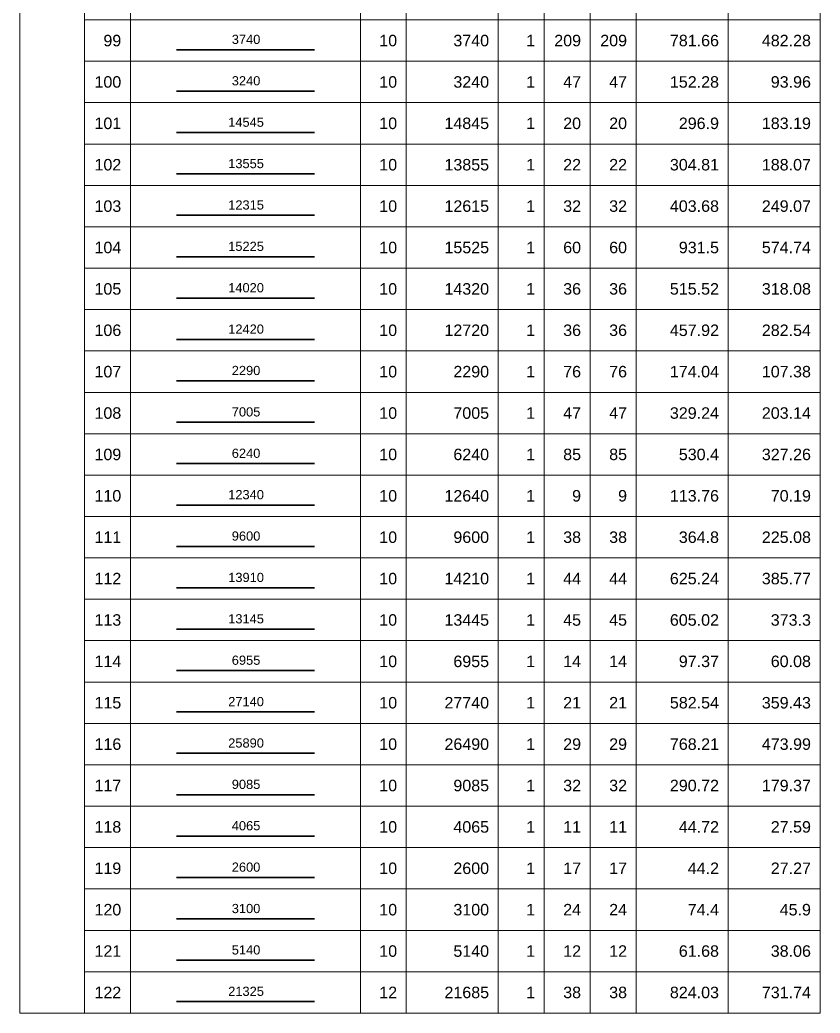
# Model space of a CAD drawing. Header units: millimetres. Extents: x -24156 to 1128921, y -12387 to 212709.
# Drawn here: x 1059553 to 1090187, y -9164 to 28852 of the extents above; entities that cross this region are included whole.
import ezdxf
from ezdxf.enums import TextEntityAlignment as Align

# ---------------------------------------------------------------- set-up
doc = ezdxf.new("R2010")
doc.units = ezdxf.units.MM
doc.header["$MEASUREMENT"] = 0
for name, color, linetype, lineweight in [('kata_net khung', 3, 'Continuous', 20), ('kata_text', 7, 'Continuous', 30), ('kata_thep chu', 1, 'Continuous', 35), ('NDC_FRAME', 7, 'Continuous', 20)]:
    doc.layers.add(name, color=color, linetype=linetype, lineweight=lineweight)
doc.styles.add('kata_text', font='arial.ttf', dxfattribs={"width": 0.8})

# ---------------------------------------------------------------- blocks, each defined once
blk = doc.blocks.new('dang01')
at = {"layer": 'kata_net khung'}
for p, q in [((0, 0), (0, -900)), ((1405, 0), (1405, -900)), ((2405, 0), (2405, -900)), ((7405, 0), (7405, -900)), ((8405, 0), (8405, -900)), ((10405, 0), (10405, -900)), ((11405, 0), (11405, -900)), ((12405, 0), (12405, -900)), ((13405, 0), (13405, -900)), ((15405, 0), (15405, -900)), ((17405, 0), (17405, -900)), ((1405, -900), (17405, -900))]:
    blk.add_line(p, q, dxfattribs=at)
at = {"layer": 'kata_thep chu'}
blk.add_line((3405, -650), (6405, -650), dxfattribs=at)
at = {"layer": 'kata_text', "style": 'kata_text'}
for p in [(2205, -450), (8205, -450), (10205, -450), (11205, -450), (12205, -450), (13205, -450), (15205, -450), (17205, -450)]:
    blk.add_attdef('D03', text='', height=250, dxfattribs=at).set_placement(p, align=Align.MIDDLE_RIGHT)
blk.add_attdef('00000000', text='', height=200, dxfattribs=at).set_placement((4920, -425), align=Align.MIDDLE_CENTER)

msp = doc.modelspace()

# ---------------------------------------------------------------- linework, layer by layer
at = {"layer": 'NDC_FRAME', "ltscale": 200}
msp.add_line((1059553.3, -9164.2), (1062026.6, -9164.2), dxfattribs=at)

# ---------------------------------------------------------------- block references
ref = msp.add_blockref('dang01', (1059553.3, 30435.8), dxfattribs=dict(at, xscale=1.759999999999996, yscale=1.759999999999996, zscale=1.759999999999996))
ref.add_attrib('D03', '98', dxfattribs={"layer": 'kata_text', "height": 440, "style": 'kata_text'}).set_placement((1063434.6, 29643.8), align=Align.MIDDLE_RIGHT)
ref.add_attrib('00000000', '13840', dxfattribs={"layer": 'kata_text', "height": 352, "style": 'kata_text'}).set_placement((1068211.8, 29688.2), align=Align.MIDDLE_CENTER)
ref.add_attrib('D03', '10', dxfattribs={"layer": 'kata_text', "height": 440, "style": 'kata_text'}).set_placement((1073994.6, 29643.8), align=Align.MIDDLE_RIGHT)
ref.add_attrib('D03', '14140', dxfattribs={"layer": 'kata_text', "height": 440, "style": 'kata_text'}).set_placement((1077514.6, 29643.8), align=Align.MIDDLE_RIGHT)
ref.add_attrib('D03', '1', dxfattribs={"layer": 'kata_text', "height": 440, "style": 'kata_text'}).set_placement((1079274.6, 29643.8), align=Align.MIDDLE_RIGHT)
ref.add_attrib('D03', '43', dxfattribs={"layer": 'kata_text', "height": 440, "style": 'kata_text'}).set_placement((1081034.6, 29643.8), align=Align.MIDDLE_RIGHT)
ref.add_attrib('D03', '43', dxfattribs={"layer": 'kata_text', "height": 440, "style": 'kata_text'}).set_placement((1082794.6, 29644.4), align=Align.MIDDLE_RIGHT)
ref.add_attrib('D03', '608.02', dxfattribs={"layer": 'kata_text', "height": 440, "style": 'kata_text'}).set_placement((1086314.6, 29643.8), align=Align.MIDDLE_RIGHT)
ref.add_attrib('D03', '375.15', dxfattribs={"layer": 'kata_text', "height": 440, "style": 'kata_text'}).set_placement((1089834.6, 29643.8), align=Align.MIDDLE_RIGHT)
ref = msp.add_blockref('dang01', (1059553.3, 28851.8), dxfattribs=dict(at, xscale=1.759999999999996, yscale=1.759999999999996, zscale=1.759999999999996))
ref.add_attrib('D03', '99', dxfattribs={"layer": 'kata_text', "height": 440, "style": 'kata_text'}).set_placement((1063434.6, 28059.8), align=Align.MIDDLE_RIGHT)
ref.add_attrib('00000000', '3740', dxfattribs={"layer": 'kata_text', "height": 352, "style": 'kata_text'}).set_placement((1068211.8, 28104.2), align=Align.MIDDLE_CENTER)
ref.add_attrib('D03', '10', dxfattribs={"layer": 'kata_text', "height": 440, "style": 'kata_text'}).set_placement((1073994.6, 28059.8), align=Align.MIDDLE_RIGHT)
ref.add_attrib('D03', '3740', dxfattribs={"layer": 'kata_text', "height": 440, "style": 'kata_text'}).set_placement((1077514.6, 28059.8), align=Align.MIDDLE_RIGHT)
ref.add_attrib('D03', '1', dxfattribs={"layer": 'kata_text', "height": 440, "style": 'kata_text'}).set_placement((1079274.6, 28059.8), align=Align.MIDDLE_RIGHT)
ref.add_attrib('D03', '209', dxfattribs={"layer": 'kata_text', "height": 440, "style": 'kata_text'}).set_placement((1081034.6, 28059.8), align=Align.MIDDLE_RIGHT)
ref.add_attrib('D03', '209', dxfattribs={"layer": 'kata_text', "height": 440, "style": 'kata_text'}).set_placement((1082794.6, 28060.4), align=Align.MIDDLE_RIGHT)
ref.add_attrib('D03', '781.66', dxfattribs={"layer": 'kata_text', "height": 440, "style": 'kata_text'}).set_placement((1086314.6, 28059.8), align=Align.MIDDLE_RIGHT)
ref.add_attrib('D03', '482.28', dxfattribs={"layer": 'kata_text', "height": 440, "style": 'kata_text'}).set_placement((1089834.6, 28059.8), align=Align.MIDDLE_RIGHT)
ref = msp.add_blockref('dang01', (1059553.3, 27267.8), dxfattribs=dict(at, xscale=1.759999999999996, yscale=1.759999999999996, zscale=1.759999999999996))
ref.add_attrib('D03', '100', dxfattribs={"layer": 'kata_text', "height": 440, "style": 'kata_text'}).set_placement((1063434.6, 26475.8), align=Align.MIDDLE_RIGHT)
ref.add_attrib('00000000', '3240', dxfattribs={"layer": 'kata_text', "height": 352, "style": 'kata_text'}).set_placement((1068211.8, 26520.2), align=Align.MIDDLE_CENTER)
ref.add_attrib('D03', '10', dxfattribs={"layer": 'kata_text', "height": 440, "style": 'kata_text'}).set_placement((1073994.6, 26475.8), align=Align.MIDDLE_RIGHT)
ref.add_attrib('D03', '3240', dxfattribs={"layer": 'kata_text', "height": 440, "style": 'kata_text'}).set_placement((1077514.6, 26475.8), align=Align.MIDDLE_RIGHT)
ref.add_attrib('D03', '1', dxfattribs={"layer": 'kata_text', "height": 440, "style": 'kata_text'}).set_placement((1079274.6, 26475.8), align=Align.MIDDLE_RIGHT)
ref.add_attrib('D03', '47', dxfattribs={"layer": 'kata_text', "height": 440, "style": 'kata_text'}).set_placement((1081034.6, 26475.8), align=Align.MIDDLE_RIGHT)
ref.add_attrib('D03', '47', dxfattribs={"layer": 'kata_text', "height": 440, "style": 'kata_text'}).set_placement((1082794.6, 26476.4), align=Align.MIDDLE_RIGHT)
ref.add_attrib('D03', '152.28', dxfattribs={"layer": 'kata_text', "height": 440, "style": 'kata_text'}).set_placement((1086314.6, 26475.8), align=Align.MIDDLE_RIGHT)
ref.add_attrib('D03', '93.96', dxfattribs={"layer": 'kata_text', "height": 440, "style": 'kata_text'}).set_placement((1089834.6, 26475.8), align=Align.MIDDLE_RIGHT)
ref = msp.add_blockref('dang01', (1059553.3, 25683.8), dxfattribs=dict(at, xscale=1.759999999999996, yscale=1.759999999999996, zscale=1.759999999999996))
ref.add_attrib('D03', '101', dxfattribs={"layer": 'kata_text', "height": 440, "style": 'kata_text'}).set_placement((1063434.6, 24891.8), align=Align.MIDDLE_RIGHT)
ref.add_attrib('00000000', '14545', dxfattribs={"layer": 'kata_text', "height": 352, "style": 'kata_text'}).set_placement((1068211.8, 24936.2), align=Align.MIDDLE_CENTER)
ref.add_attrib('D03', '10', dxfattribs={"layer": 'kata_text', "height": 440, "style": 'kata_text'}).set_placement((1073994.6, 24891.8), align=Align.MIDDLE_RIGHT)
ref.add_attrib('D03', '14845', dxfattribs={"layer": 'kata_text', "height": 440, "style": 'kata_text'}).set_placement((1077514.6, 24891.8), align=Align.MIDDLE_RIGHT)
ref.add_attrib('D03', '1', dxfattribs={"layer": 'kata_text', "height": 440, "style": 'kata_text'}).set_placement((1079274.6, 24891.8), align=Align.MIDDLE_RIGHT)
ref.add_attrib('D03', '20', dxfattribs={"layer": 'kata_text', "height": 440, "style": 'kata_text'}).set_placement((1081034.6, 24891.8), align=Align.MIDDLE_RIGHT)
ref.add_attrib('D03', '20', dxfattribs={"layer": 'kata_text', "height": 440, "style": 'kata_text'}).set_placement((1082794.6, 24892.4), align=Align.MIDDLE_RIGHT)
ref.add_attrib('D03', '296.9', dxfattribs={"layer": 'kata_text', "height": 440, "style": 'kata_text'}).set_placement((1086314.6, 24891.8), align=Align.MIDDLE_RIGHT)
ref.add_attrib('D03', '183.19', dxfattribs={"layer": 'kata_text', "height": 440, "style": 'kata_text'}).set_placement((1089834.6, 24891.8), align=Align.MIDDLE_RIGHT)
ref = msp.add_blockref('dang01', (1059553.3, 24099.8), dxfattribs=dict(at, xscale=1.759999999999996, yscale=1.759999999999996, zscale=1.759999999999996))
ref.add_attrib('D03', '102', dxfattribs={"layer": 'kata_text', "height": 440, "style": 'kata_text'}).set_placement((1063434.6, 23307.8), align=Align.MIDDLE_RIGHT)
ref.add_attrib('00000000', '13555', dxfattribs={"layer": 'kata_text', "height": 352, "style": 'kata_text'}).set_placement((1068211.8, 23352.2), align=Align.MIDDLE_CENTER)
ref.add_attrib('D03', '10', dxfattribs={"layer": 'kata_text', "height": 440, "style": 'kata_text'}).set_placement((1073994.6, 23307.8), align=Align.MIDDLE_RIGHT)
ref.add_attrib('D03', '13855', dxfattribs={"layer": 'kata_text', "height": 440, "style": 'kata_text'}).set_placement((1077514.6, 23307.8), align=Align.MIDDLE_RIGHT)
ref.add_attrib('D03', '1', dxfattribs={"layer": 'kata_text', "height": 440, "style": 'kata_text'}).set_placement((1079274.6, 23307.8), align=Align.MIDDLE_RIGHT)
ref.add_attrib('D03', '22', dxfattribs={"layer": 'kata_text', "height": 440, "style": 'kata_text'}).set_placement((1081034.6, 23307.8), align=Align.MIDDLE_RIGHT)
ref.add_attrib('D03', '22', dxfattribs={"layer": 'kata_text', "height": 440, "style": 'kata_text'}).set_placement((1082794.6, 23308.4), align=Align.MIDDLE_RIGHT)
ref.add_attrib('D03', '304.81', dxfattribs={"layer": 'kata_text', "height": 440, "style": 'kata_text'}).set_placement((1086314.6, 23307.8), align=Align.MIDDLE_RIGHT)
ref.add_attrib('D03', '188.07', dxfattribs={"layer": 'kata_text', "height": 440, "style": 'kata_text'}).set_placement((1089834.6, 23307.8), align=Align.MIDDLE_RIGHT)
ref = msp.add_blockref('dang01', (1059553.3, 22515.8), dxfattribs=dict(at, xscale=1.759999999999996, yscale=1.759999999999996, zscale=1.759999999999996))
ref.add_attrib('D03', '103', dxfattribs={"layer": 'kata_text', "height": 440, "style": 'kata_text'}).set_placement((1063434.6, 21723.8), align=Align.MIDDLE_RIGHT)
ref.add_attrib('00000000', '12315', dxfattribs={"layer": 'kata_text', "height": 352, "style": 'kata_text'}).set_placement((1068211.8, 21768.2), align=Align.MIDDLE_CENTER)
ref.add_attrib('D03', '10', dxfattribs={"layer": 'kata_text', "height": 440, "style": 'kata_text'}).set_placement((1073994.6, 21723.8), align=Align.MIDDLE_RIGHT)
ref.add_attrib('D03', '12615', dxfattribs={"layer": 'kata_text', "height": 440, "style": 'kata_text'}).set_placement((1077514.6, 21723.8), align=Align.MIDDLE_RIGHT)
ref.add_attrib('D03', '1', dxfattribs={"layer": 'kata_text', "height": 440, "style": 'kata_text'}).set_placement((1079274.6, 21723.8), align=Align.MIDDLE_RIGHT)
ref.add_attrib('D03', '32', dxfattribs={"layer": 'kata_text', "height": 440, "style": 'kata_text'}).set_placement((1081034.6, 21723.8), align=Align.MIDDLE_RIGHT)
ref.add_attrib('D03', '32', dxfattribs={"layer": 'kata_text', "height": 440, "style": 'kata_text'}).set_placement((1082794.6, 21724.4), align=Align.MIDDLE_RIGHT)
ref.add_attrib('D03', '403.68', dxfattribs={"layer": 'kata_text', "height": 440, "style": 'kata_text'}).set_placement((1086314.6, 21723.8), align=Align.MIDDLE_RIGHT)
ref.add_attrib('D03', '249.07', dxfattribs={"layer": 'kata_text', "height": 440, "style": 'kata_text'}).set_placement((1089834.6, 21723.8), align=Align.MIDDLE_RIGHT)
ref = msp.add_blockref('dang01', (1059553.3, 20931.8), dxfattribs=dict(at, xscale=1.759999999999996, yscale=1.759999999999996, zscale=1.759999999999996))
ref.add_attrib('D03', '104', dxfattribs={"layer": 'kata_text', "height": 440, "style": 'kata_text'}).set_placement((1063434.6, 20139.8), align=Align.MIDDLE_RIGHT)
ref.add_attrib('00000000', '15225', dxfattribs={"layer": 'kata_text', "height": 352, "style": 'kata_text'}).set_placement((1068211.8, 20184.2), align=Align.MIDDLE_CENTER)
ref.add_attrib('D03', '10', dxfattribs={"layer": 'kata_text', "height": 440, "style": 'kata_text'}).set_placement((1073994.6, 20139.8), align=Align.MIDDLE_RIGHT)
ref.add_attrib('D03', '15525', dxfattribs={"layer": 'kata_text', "height": 440, "style": 'kata_text'}).set_placement((1077514.6, 20139.8), align=Align.MIDDLE_RIGHT)
ref.add_attrib('D03', '1', dxfattribs={"layer": 'kata_text', "height": 440, "style": 'kata_text'}).set_placement((1079274.6, 20139.8), align=Align.MIDDLE_RIGHT)
ref.add_attrib('D03', '60', dxfattribs={"layer": 'kata_text', "height": 440, "style": 'kata_text'}).set_placement((1081034.6, 20139.8), align=Align.MIDDLE_RIGHT)
ref.add_attrib('D03', '60', dxfattribs={"layer": 'kata_text', "height": 440, "style": 'kata_text'}).set_placement((1082794.6, 20140.4), align=Align.MIDDLE_RIGHT)
ref.add_attrib('D03', '931.5', dxfattribs={"layer": 'kata_text', "height": 440, "style": 'kata_text'}).set_placement((1086314.6, 20139.8), align=Align.MIDDLE_RIGHT)
ref.add_attrib('D03', '574.74', dxfattribs={"layer": 'kata_text', "height": 440, "style": 'kata_text'}).set_placement((1089834.6, 20139.8), align=Align.MIDDLE_RIGHT)
ref = msp.add_blockref('dang01', (1059553.3, 19347.8), dxfattribs=dict(at, xscale=1.759999999999996, yscale=1.759999999999996, zscale=1.759999999999996))
ref.add_attrib('D03', '105', dxfattribs={"layer": 'kata_text', "height": 440, "style": 'kata_text'}).set_placement((1063434.6, 18555.8), align=Align.MIDDLE_RIGHT)
ref.add_attrib('00000000', '14020', dxfattribs={"layer": 'kata_text', "height": 352, "style": 'kata_text'}).set_placement((1068211.8, 18600.2), align=Align.MIDDLE_CENTER)
ref.add_attrib('D03', '10', dxfattribs={"layer": 'kata_text', "height": 440, "style": 'kata_text'}).set_placement((1073994.6, 18555.8), align=Align.MIDDLE_RIGHT)
ref.add_attrib('D03', '14320', dxfattribs={"layer": 'kata_text', "height": 440, "style": 'kata_text'}).set_placement((1077514.6, 18555.8), align=Align.MIDDLE_RIGHT)
ref.add_attrib('D03', '1', dxfattribs={"layer": 'kata_text', "height": 440, "style": 'kata_text'}).set_placement((1079274.6, 18555.8), align=Align.MIDDLE_RIGHT)
ref.add_attrib('D03', '36', dxfattribs={"layer": 'kata_text', "height": 440, "style": 'kata_text'}).set_placement((1081034.6, 18555.8), align=Align.MIDDLE_RIGHT)
ref.add_attrib('D03', '36', dxfattribs={"layer": 'kata_text', "height": 440, "style": 'kata_text'}).set_placement((1082794.6, 18556.4), align=Align.MIDDLE_RIGHT)
ref.add_attrib('D03', '515.52', dxfattribs={"layer": 'kata_text', "height": 440, "style": 'kata_text'}).set_placement((1086314.6, 18555.8), align=Align.MIDDLE_RIGHT)
ref.add_attrib('D03', '318.08', dxfattribs={"layer": 'kata_text', "height": 440, "style": 'kata_text'}).set_placement((1089834.6, 18555.8), align=Align.MIDDLE_RIGHT)
ref = msp.add_blockref('dang01', (1059553.3, 17763.8), dxfattribs=dict(at, xscale=1.759999999999996, yscale=1.759999999999996, zscale=1.759999999999996))
ref.add_attrib('D03', '106', dxfattribs={"layer": 'kata_text', "height": 440, "style": 'kata_text'}).set_placement((1063434.6, 16971.8), align=Align.MIDDLE_RIGHT)
ref.add_attrib('00000000', '12420', dxfattribs={"layer": 'kata_text', "height": 352, "style": 'kata_text'}).set_placement((1068211.8, 17016.2), align=Align.MIDDLE_CENTER)
ref.add_attrib('D03', '10', dxfattribs={"layer": 'kata_text', "height": 440, "style": 'kata_text'}).set_placement((1073994.6, 16971.8), align=Align.MIDDLE_RIGHT)
ref.add_attrib('D03', '12720', dxfattribs={"layer": 'kata_text', "height": 440, "style": 'kata_text'}).set_placement((1077514.6, 16971.8), align=Align.MIDDLE_RIGHT)
ref.add_attrib('D03', '1', dxfattribs={"layer": 'kata_text', "height": 440, "style": 'kata_text'}).set_placement((1079274.6, 16971.8), align=Align.MIDDLE_RIGHT)
ref.add_attrib('D03', '36', dxfattribs={"layer": 'kata_text', "height": 440, "style": 'kata_text'}).set_placement((1081034.6, 16971.8), align=Align.MIDDLE_RIGHT)
ref.add_attrib('D03', '36', dxfattribs={"layer": 'kata_text', "height": 440, "style": 'kata_text'}).set_placement((1082794.6, 16972.4), align=Align.MIDDLE_RIGHT)
ref.add_attrib('D03', '457.92', dxfattribs={"layer": 'kata_text', "height": 440, "style": 'kata_text'}).set_placement((1086314.6, 16971.8), align=Align.MIDDLE_RIGHT)
ref.add_attrib('D03', '282.54', dxfattribs={"layer": 'kata_text', "height": 440, "style": 'kata_text'}).set_placement((1089834.6, 16971.8), align=Align.MIDDLE_RIGHT)
ref = msp.add_blockref('dang01', (1059553.3, 16179.8), dxfattribs=dict(at, xscale=1.759999999999996, yscale=1.759999999999996, zscale=1.759999999999996))
ref.add_attrib('D03', '107', dxfattribs={"layer": 'kata_text', "height": 440, "style": 'kata_text'}).set_placement((1063434.6, 15387.8), align=Align.MIDDLE_RIGHT)
ref.add_attrib('00000000', '2290', dxfattribs={"layer": 'kata_text', "height": 352, "style": 'kata_text'}).set_placement((1068211.8, 15432.2), align=Align.MIDDLE_CENTER)
ref.add_attrib('D03', '10', dxfattribs={"layer": 'kata_text', "height": 440, "style": 'kata_text'}).set_placement((1073994.6, 15387.8), align=Align.MIDDLE_RIGHT)
ref.add_attrib('D03', '2290', dxfattribs={"layer": 'kata_text', "height": 440, "style": 'kata_text'}).set_placement((1077514.6, 15387.8), align=Align.MIDDLE_RIGHT)
ref.add_attrib('D03', '1', dxfattribs={"layer": 'kata_text', "height": 440, "style": 'kata_text'}).set_placement((1079274.6, 15387.8), align=Align.MIDDLE_RIGHT)
ref.add_attrib('D03', '76', dxfattribs={"layer": 'kata_text', "height": 440, "style": 'kata_text'}).set_placement((1081034.6, 15387.8), align=Align.MIDDLE_RIGHT)
ref.add_attrib('D03', '76', dxfattribs={"layer": 'kata_text', "height": 440, "style": 'kata_text'}).set_placement((1082794.6, 15388.4), align=Align.MIDDLE_RIGHT)
ref.add_attrib('D03', '174.04', dxfattribs={"layer": 'kata_text', "height": 440, "style": 'kata_text'}).set_placement((1086314.6, 15387.8), align=Align.MIDDLE_RIGHT)
ref.add_attrib('D03', '107.38', dxfattribs={"layer": 'kata_text', "height": 440, "style": 'kata_text'}).set_placement((1089834.6, 15387.8), align=Align.MIDDLE_RIGHT)
ref = msp.add_blockref('dang01', (1059553.3, 14595.8), dxfattribs=dict(at, xscale=1.759999999999996, yscale=1.759999999999996, zscale=1.759999999999996))
ref.add_attrib('D03', '108', dxfattribs={"layer": 'kata_text', "height": 440, "style": 'kata_text'}).set_placement((1063434.6, 13803.8), align=Align.MIDDLE_RIGHT)
ref.add_attrib('00000000', '7005', dxfattribs={"layer": 'kata_text', "height": 352, "style": 'kata_text'}).set_placement((1068211.8, 13848.2), align=Align.MIDDLE_CENTER)
ref.add_attrib('D03', '10', dxfattribs={"layer": 'kata_text', "height": 440, "style": 'kata_text'}).set_placement((1073994.6, 13803.8), align=Align.MIDDLE_RIGHT)
ref.add_attrib('D03', '7005', dxfattribs={"layer": 'kata_text', "height": 440, "style": 'kata_text'}).set_placement((1077514.6, 13803.8), align=Align.MIDDLE_RIGHT)
ref.add_attrib('D03', '1', dxfattribs={"layer": 'kata_text', "height": 440, "style": 'kata_text'}).set_placement((1079274.6, 13803.8), align=Align.MIDDLE_RIGHT)
ref.add_attrib('D03', '47', dxfattribs={"layer": 'kata_text', "height": 440, "style": 'kata_text'}).set_placement((1081034.6, 13803.8), align=Align.MIDDLE_RIGHT)
ref.add_attrib('D03', '47', dxfattribs={"layer": 'kata_text', "height": 440, "style": 'kata_text'}).set_placement((1082794.6, 13804.4), align=Align.MIDDLE_RIGHT)
ref.add_attrib('D03', '329.24', dxfattribs={"layer": 'kata_text', "height": 440, "style": 'kata_text'}).set_placement((1086314.6, 13803.8), align=Align.MIDDLE_RIGHT)
ref.add_attrib('D03', '203.14', dxfattribs={"layer": 'kata_text', "height": 440, "style": 'kata_text'}).set_placement((1089834.6, 13803.8), align=Align.MIDDLE_RIGHT)
ref = msp.add_blockref('dang01', (1059553.3, 13011.8), dxfattribs=dict(at, xscale=1.759999999999996, yscale=1.759999999999996, zscale=1.759999999999996))
ref.add_attrib('D03', '109', dxfattribs={"layer": 'kata_text', "height": 440, "style": 'kata_text'}).set_placement((1063434.6, 12219.8), align=Align.MIDDLE_RIGHT)
ref.add_attrib('00000000', '6240', dxfattribs={"layer": 'kata_text', "height": 352, "style": 'kata_text'}).set_placement((1068211.8, 12264.2), align=Align.MIDDLE_CENTER)
ref.add_attrib('D03', '10', dxfattribs={"layer": 'kata_text', "height": 440, "style": 'kata_text'}).set_placement((1073994.6, 12219.8), align=Align.MIDDLE_RIGHT)
ref.add_attrib('D03', '6240', dxfattribs={"layer": 'kata_text', "height": 440, "style": 'kata_text'}).set_placement((1077514.6, 12219.8), align=Align.MIDDLE_RIGHT)
ref.add_attrib('D03', '1', dxfattribs={"layer": 'kata_text', "height": 440, "style": 'kata_text'}).set_placement((1079274.6, 12219.8), align=Align.MIDDLE_RIGHT)
ref.add_attrib('D03', '85', dxfattribs={"layer": 'kata_text', "height": 440, "style": 'kata_text'}).set_placement((1081034.6, 12219.8), align=Align.MIDDLE_RIGHT)
ref.add_attrib('D03', '85', dxfattribs={"layer": 'kata_text', "height": 440, "style": 'kata_text'}).set_placement((1082794.6, 12220.4), align=Align.MIDDLE_RIGHT)
ref.add_attrib('D03', '530.4', dxfattribs={"layer": 'kata_text', "height": 440, "style": 'kata_text'}).set_placement((1086314.6, 12219.8), align=Align.MIDDLE_RIGHT)
ref.add_attrib('D03', '327.26', dxfattribs={"layer": 'kata_text', "height": 440, "style": 'kata_text'}).set_placement((1089834.6, 12219.8), align=Align.MIDDLE_RIGHT)
ref = msp.add_blockref('dang01', (1059553.3, 11427.8), dxfattribs=dict(at, xscale=1.759999999999996, yscale=1.759999999999996, zscale=1.759999999999996))
ref.add_attrib('D03', '110', dxfattribs={"layer": 'kata_text', "height": 440, "style": 'kata_text'}).set_placement((1063434.6, 10635.8), align=Align.MIDDLE_RIGHT)
ref.add_attrib('00000000', '12340', dxfattribs={"layer": 'kata_text', "height": 352, "style": 'kata_text'}).set_placement((1068211.8, 10680.2), align=Align.MIDDLE_CENTER)
ref.add_attrib('D03', '10', dxfattribs={"layer": 'kata_text', "height": 440, "style": 'kata_text'}).set_placement((1073994.6, 10635.8), align=Align.MIDDLE_RIGHT)
ref.add_attrib('D03', '12640', dxfattribs={"layer": 'kata_text', "height": 440, "style": 'kata_text'}).set_placement((1077514.6, 10635.8), align=Align.MIDDLE_RIGHT)
ref.add_attrib('D03', '1', dxfattribs={"layer": 'kata_text', "height": 440, "style": 'kata_text'}).set_placement((1079274.6, 10635.8), align=Align.MIDDLE_RIGHT)
ref.add_attrib('D03', '9', dxfattribs={"layer": 'kata_text', "height": 440, "style": 'kata_text'}).set_placement((1081034.6, 10635.8), align=Align.MIDDLE_RIGHT)
ref.add_attrib('D03', '9', dxfattribs={"layer": 'kata_text', "height": 440, "style": 'kata_text'}).set_placement((1082794.6, 10636.4), align=Align.MIDDLE_RIGHT)
ref.add_attrib('D03', '113.76', dxfattribs={"layer": 'kata_text', "height": 440, "style": 'kata_text'}).set_placement((1086314.6, 10635.8), align=Align.MIDDLE_RIGHT)
ref.add_attrib('D03', '70.19', dxfattribs={"layer": 'kata_text', "height": 440, "style": 'kata_text'}).set_placement((1089834.6, 10635.8), align=Align.MIDDLE_RIGHT)
ref = msp.add_blockref('dang01', (1059553.3, 9843.8), dxfattribs=dict(at, xscale=1.759999999999996, yscale=1.759999999999996, zscale=1.759999999999996))
ref.add_attrib('D03', '111', dxfattribs={"layer": 'kata_text', "height": 440, "style": 'kata_text'}).set_placement((1063434.6, 9051.8), align=Align.MIDDLE_RIGHT)
ref.add_attrib('00000000', '9600', dxfattribs={"layer": 'kata_text', "height": 352, "style": 'kata_text'}).set_placement((1068211.8, 9096.2), align=Align.MIDDLE_CENTER)
ref.add_attrib('D03', '10', dxfattribs={"layer": 'kata_text', "height": 440, "style": 'kata_text'}).set_placement((1073994.6, 9051.8), align=Align.MIDDLE_RIGHT)
ref.add_attrib('D03', '9600', dxfattribs={"layer": 'kata_text', "height": 440, "style": 'kata_text'}).set_placement((1077514.6, 9051.8), align=Align.MIDDLE_RIGHT)
ref.add_attrib('D03', '1', dxfattribs={"layer": 'kata_text', "height": 440, "style": 'kata_text'}).set_placement((1079274.6, 9051.8), align=Align.MIDDLE_RIGHT)
ref.add_attrib('D03', '38', dxfattribs={"layer": 'kata_text', "height": 440, "style": 'kata_text'}).set_placement((1081034.6, 9051.8), align=Align.MIDDLE_RIGHT)
ref.add_attrib('D03', '38', dxfattribs={"layer": 'kata_text', "height": 440, "style": 'kata_text'}).set_placement((1082794.6, 9052.4), align=Align.MIDDLE_RIGHT)
ref.add_attrib('D03', '364.8', dxfattribs={"layer": 'kata_text', "height": 440, "style": 'kata_text'}).set_placement((1086314.6, 9051.8), align=Align.MIDDLE_RIGHT)
ref.add_attrib('D03', '225.08', dxfattribs={"layer": 'kata_text', "height": 440, "style": 'kata_text'}).set_placement((1089834.6, 9051.8), align=Align.MIDDLE_RIGHT)
ref = msp.add_blockref('dang01', (1059553.3, 8259.8), dxfattribs=dict(at, xscale=1.759999999999996, yscale=1.759999999999996, zscale=1.759999999999996))
ref.add_attrib('D03', '112', dxfattribs={"layer": 'kata_text', "height": 440, "style": 'kata_text'}).set_placement((1063434.6, 7467.8), align=Align.MIDDLE_RIGHT)
ref.add_attrib('00000000', '13910', dxfattribs={"layer": 'kata_text', "height": 352, "style": 'kata_text'}).set_placement((1068211.8, 7512.2), align=Align.MIDDLE_CENTER)
ref.add_attrib('D03', '10', dxfattribs={"layer": 'kata_text', "height": 440, "style": 'kata_text'}).set_placement((1073994.6, 7467.8), align=Align.MIDDLE_RIGHT)
ref.add_attrib('D03', '14210', dxfattribs={"layer": 'kata_text', "height": 440, "style": 'kata_text'}).set_placement((1077514.6, 7467.8), align=Align.MIDDLE_RIGHT)
ref.add_attrib('D03', '1', dxfattribs={"layer": 'kata_text', "height": 440, "style": 'kata_text'}).set_placement((1079274.6, 7467.8), align=Align.MIDDLE_RIGHT)
ref.add_attrib('D03', '44', dxfattribs={"layer": 'kata_text', "height": 440, "style": 'kata_text'}).set_placement((1081034.6, 7467.8), align=Align.MIDDLE_RIGHT)
ref.add_attrib('D03', '44', dxfattribs={"layer": 'kata_text', "height": 440, "style": 'kata_text'}).set_placement((1082794.6, 7468.4), align=Align.MIDDLE_RIGHT)
ref.add_attrib('D03', '625.24', dxfattribs={"layer": 'kata_text', "height": 440, "style": 'kata_text'}).set_placement((1086314.6, 7467.8), align=Align.MIDDLE_RIGHT)
ref.add_attrib('D03', '385.77', dxfattribs={"layer": 'kata_text', "height": 440, "style": 'kata_text'}).set_placement((1089834.6, 7467.8), align=Align.MIDDLE_RIGHT)
ref = msp.add_blockref('dang01', (1059553.3, 6675.8), dxfattribs=dict(at, xscale=1.759999999999996, yscale=1.759999999999996, zscale=1.759999999999996))
ref.add_attrib('D03', '113', dxfattribs={"layer": 'kata_text', "height": 440, "style": 'kata_text'}).set_placement((1063434.6, 5883.8), align=Align.MIDDLE_RIGHT)
ref.add_attrib('00000000', '13145', dxfattribs={"layer": 'kata_text', "height": 352, "style": 'kata_text'}).set_placement((1068211.8, 5928.2), align=Align.MIDDLE_CENTER)
ref.add_attrib('D03', '10', dxfattribs={"layer": 'kata_text', "height": 440, "style": 'kata_text'}).set_placement((1073994.6, 5883.8), align=Align.MIDDLE_RIGHT)
ref.add_attrib('D03', '13445', dxfattribs={"layer": 'kata_text', "height": 440, "style": 'kata_text'}).set_placement((1077514.6, 5883.8), align=Align.MIDDLE_RIGHT)
ref.add_attrib('D03', '1', dxfattribs={"layer": 'kata_text', "height": 440, "style": 'kata_text'}).set_placement((1079274.6, 5883.8), align=Align.MIDDLE_RIGHT)
ref.add_attrib('D03', '45', dxfattribs={"layer": 'kata_text', "height": 440, "style": 'kata_text'}).set_placement((1081034.6, 5883.8), align=Align.MIDDLE_RIGHT)
ref.add_attrib('D03', '45', dxfattribs={"layer": 'kata_text', "height": 440, "style": 'kata_text'}).set_placement((1082794.6, 5884.4), align=Align.MIDDLE_RIGHT)
ref.add_attrib('D03', '605.02', dxfattribs={"layer": 'kata_text', "height": 440, "style": 'kata_text'}).set_placement((1086314.6, 5883.8), align=Align.MIDDLE_RIGHT)
ref.add_attrib('D03', '373.3', dxfattribs={"layer": 'kata_text', "height": 440, "style": 'kata_text'}).set_placement((1089834.6, 5883.8), align=Align.MIDDLE_RIGHT)
ref = msp.add_blockref('dang01', (1059553.3, 5091.8), dxfattribs=dict(at, xscale=1.759999999999996, yscale=1.759999999999996, zscale=1.759999999999996))
ref.add_attrib('D03', '114', dxfattribs={"layer": 'kata_text', "height": 440, "style": 'kata_text'}).set_placement((1063434.6, 4299.8), align=Align.MIDDLE_RIGHT)
ref.add_attrib('00000000', '6955', dxfattribs={"layer": 'kata_text', "height": 352, "style": 'kata_text'}).set_placement((1068211.8, 4344.2), align=Align.MIDDLE_CENTER)
ref.add_attrib('D03', '10', dxfattribs={"layer": 'kata_text', "height": 440, "style": 'kata_text'}).set_placement((1073994.6, 4299.8), align=Align.MIDDLE_RIGHT)
ref.add_attrib('D03', '6955', dxfattribs={"layer": 'kata_text', "height": 440, "style": 'kata_text'}).set_placement((1077514.6, 4299.8), align=Align.MIDDLE_RIGHT)
ref.add_attrib('D03', '1', dxfattribs={"layer": 'kata_text', "height": 440, "style": 'kata_text'}).set_placement((1079274.6, 4299.8), align=Align.MIDDLE_RIGHT)
ref.add_attrib('D03', '14', dxfattribs={"layer": 'kata_text', "height": 440, "style": 'kata_text'}).set_placement((1081034.6, 4299.8), align=Align.MIDDLE_RIGHT)
ref.add_attrib('D03', '14', dxfattribs={"layer": 'kata_text', "height": 440, "style": 'kata_text'}).set_placement((1082794.6, 4300.4), align=Align.MIDDLE_RIGHT)
ref.add_attrib('D03', '97.37', dxfattribs={"layer": 'kata_text', "height": 440, "style": 'kata_text'}).set_placement((1086314.6, 4299.8), align=Align.MIDDLE_RIGHT)
ref.add_attrib('D03', '60.08', dxfattribs={"layer": 'kata_text', "height": 440, "style": 'kata_text'}).set_placement((1089834.6, 4299.8), align=Align.MIDDLE_RIGHT)
ref = msp.add_blockref('dang01', (1059553.3, 3507.8), dxfattribs=dict(at, xscale=1.759999999999996, yscale=1.759999999999996, zscale=1.759999999999996))
ref.add_attrib('D03', '115', dxfattribs={"layer": 'kata_text', "height": 440, "style": 'kata_text'}).set_placement((1063434.6, 2715.8), align=Align.MIDDLE_RIGHT)
ref.add_attrib('00000000', '27140', dxfattribs={"layer": 'kata_text', "height": 352, "style": 'kata_text'}).set_placement((1068211.8, 2760.2), align=Align.MIDDLE_CENTER)
ref.add_attrib('D03', '10', dxfattribs={"layer": 'kata_text', "height": 440, "style": 'kata_text'}).set_placement((1073994.6, 2715.8), align=Align.MIDDLE_RIGHT)
ref.add_attrib('D03', '27740', dxfattribs={"layer": 'kata_text', "height": 440, "style": 'kata_text'}).set_placement((1077514.6, 2715.8), align=Align.MIDDLE_RIGHT)
ref.add_attrib('D03', '1', dxfattribs={"layer": 'kata_text', "height": 440, "style": 'kata_text'}).set_placement((1079274.6, 2715.8), align=Align.MIDDLE_RIGHT)
ref.add_attrib('D03', '21', dxfattribs={"layer": 'kata_text', "height": 440, "style": 'kata_text'}).set_placement((1081034.6, 2715.8), align=Align.MIDDLE_RIGHT)
ref.add_attrib('D03', '21', dxfattribs={"layer": 'kata_text', "height": 440, "style": 'kata_text'}).set_placement((1082794.6, 2716.4), align=Align.MIDDLE_RIGHT)
ref.add_attrib('D03', '582.54', dxfattribs={"layer": 'kata_text', "height": 440, "style": 'kata_text'}).set_placement((1086314.6, 2715.8), align=Align.MIDDLE_RIGHT)
ref.add_attrib('D03', '359.43', dxfattribs={"layer": 'kata_text', "height": 440, "style": 'kata_text'}).set_placement((1089834.6, 2715.8), align=Align.MIDDLE_RIGHT)
ref = msp.add_blockref('dang01', (1059553.3, 1923.8), dxfattribs=dict(at, xscale=1.759999999999996, yscale=1.759999999999996, zscale=1.759999999999996))
ref.add_attrib('D03', '116', dxfattribs={"layer": 'kata_text', "height": 440, "style": 'kata_text'}).set_placement((1063434.6, 1131.8), align=Align.MIDDLE_RIGHT)
ref.add_attrib('00000000', '25890', dxfattribs={"layer": 'kata_text', "height": 352, "style": 'kata_text'}).set_placement((1068211.8, 1176.2), align=Align.MIDDLE_CENTER)
ref.add_attrib('D03', '10', dxfattribs={"layer": 'kata_text', "height": 440, "style": 'kata_text'}).set_placement((1073994.6, 1131.8), align=Align.MIDDLE_RIGHT)
ref.add_attrib('D03', '26490', dxfattribs={"layer": 'kata_text', "height": 440, "style": 'kata_text'}).set_placement((1077514.6, 1131.8), align=Align.MIDDLE_RIGHT)
ref.add_attrib('D03', '1', dxfattribs={"layer": 'kata_text', "height": 440, "style": 'kata_text'}).set_placement((1079274.6, 1131.8), align=Align.MIDDLE_RIGHT)
ref.add_attrib('D03', '29', dxfattribs={"layer": 'kata_text', "height": 440, "style": 'kata_text'}).set_placement((1081034.6, 1131.8), align=Align.MIDDLE_RIGHT)
ref.add_attrib('D03', '29', dxfattribs={"layer": 'kata_text', "height": 440, "style": 'kata_text'}).set_placement((1082794.6, 1132.4), align=Align.MIDDLE_RIGHT)
ref.add_attrib('D03', '768.21', dxfattribs={"layer": 'kata_text', "height": 440, "style": 'kata_text'}).set_placement((1086314.6, 1131.8), align=Align.MIDDLE_RIGHT)
ref.add_attrib('D03', '473.99', dxfattribs={"layer": 'kata_text', "height": 440, "style": 'kata_text'}).set_placement((1089834.6, 1131.8), align=Align.MIDDLE_RIGHT)
ref = msp.add_blockref('dang01', (1059553.3, 339.8), dxfattribs=dict(at, xscale=1.759999999999996, yscale=1.759999999999996, zscale=1.759999999999996))
ref.add_attrib('D03', '117', dxfattribs={"layer": 'kata_text', "height": 440, "style": 'kata_text'}).set_placement((1063434.6, -452.2), align=Align.MIDDLE_RIGHT)
ref.add_attrib('00000000', '9085', dxfattribs={"layer": 'kata_text', "height": 352, "style": 'kata_text'}).set_placement((1068211.8, -407.8), align=Align.MIDDLE_CENTER)
ref.add_attrib('D03', '10', dxfattribs={"layer": 'kata_text', "height": 440, "style": 'kata_text'}).set_placement((1073994.6, -452.2), align=Align.MIDDLE_RIGHT)
ref.add_attrib('D03', '9085', dxfattribs={"layer": 'kata_text', "height": 440, "style": 'kata_text'}).set_placement((1077514.6, -452.2), align=Align.MIDDLE_RIGHT)
ref.add_attrib('D03', '1', dxfattribs={"layer": 'kata_text', "height": 440, "style": 'kata_text'}).set_placement((1079274.6, -452.2), align=Align.MIDDLE_RIGHT)
ref.add_attrib('D03', '32', dxfattribs={"layer": 'kata_text', "height": 440, "style": 'kata_text'}).set_placement((1081034.6, -452.2), align=Align.MIDDLE_RIGHT)
ref.add_attrib('D03', '32', dxfattribs={"layer": 'kata_text', "height": 440, "style": 'kata_text'}).set_placement((1082794.6, -451.6), align=Align.MIDDLE_RIGHT)
ref.add_attrib('D03', '290.72', dxfattribs={"layer": 'kata_text', "height": 440, "style": 'kata_text'}).set_placement((1086314.6, -452.2), align=Align.MIDDLE_RIGHT)
ref.add_attrib('D03', '179.37', dxfattribs={"layer": 'kata_text', "height": 440, "style": 'kata_text'}).set_placement((1089834.6, -452.2), align=Align.MIDDLE_RIGHT)
ref = msp.add_blockref('dang01', (1059553.3, -1244.2), dxfattribs=dict(at, xscale=1.759999999999996, yscale=1.759999999999996, zscale=1.759999999999996))
ref.add_attrib('D03', '118', dxfattribs={"layer": 'kata_text', "height": 440, "style": 'kata_text'}).set_placement((1063434.6, -2036.2), align=Align.MIDDLE_RIGHT)
ref.add_attrib('00000000', '4065', dxfattribs={"layer": 'kata_text', "height": 352, "style": 'kata_text'}).set_placement((1068211.8, -1991.8), align=Align.MIDDLE_CENTER)
ref.add_attrib('D03', '10', dxfattribs={"layer": 'kata_text', "height": 440, "style": 'kata_text'}).set_placement((1073994.6, -2036.2), align=Align.MIDDLE_RIGHT)
ref.add_attrib('D03', '4065', dxfattribs={"layer": 'kata_text', "height": 440, "style": 'kata_text'}).set_placement((1077514.6, -2036.2), align=Align.MIDDLE_RIGHT)
ref.add_attrib('D03', '1', dxfattribs={"layer": 'kata_text', "height": 440, "style": 'kata_text'}).set_placement((1079274.6, -2036.2), align=Align.MIDDLE_RIGHT)
ref.add_attrib('D03', '11', dxfattribs={"layer": 'kata_text', "height": 440, "style": 'kata_text'}).set_placement((1081034.6, -2036.2), align=Align.MIDDLE_RIGHT)
ref.add_attrib('D03', '11', dxfattribs={"layer": 'kata_text', "height": 440, "style": 'kata_text'}).set_placement((1082794.6, -2035.6), align=Align.MIDDLE_RIGHT)
ref.add_attrib('D03', '44.72', dxfattribs={"layer": 'kata_text', "height": 440, "style": 'kata_text'}).set_placement((1086314.6, -2036.2), align=Align.MIDDLE_RIGHT)
ref.add_attrib('D03', '27.59', dxfattribs={"layer": 'kata_text', "height": 440, "style": 'kata_text'}).set_placement((1089834.6, -2036.2), align=Align.MIDDLE_RIGHT)
ref = msp.add_blockref('dang01', (1059553.3, -2828.2), dxfattribs=dict(at, xscale=1.759999999999996, yscale=1.759999999999996, zscale=1.759999999999996))
ref.add_attrib('D03', '119', dxfattribs={"layer": 'kata_text', "height": 440, "style": 'kata_text'}).set_placement((1063434.6, -3620.2), align=Align.MIDDLE_RIGHT)
ref.add_attrib('00000000', '2600', dxfattribs={"layer": 'kata_text', "height": 352, "style": 'kata_text'}).set_placement((1068211.8, -3575.8), align=Align.MIDDLE_CENTER)
ref.add_attrib('D03', '10', dxfattribs={"layer": 'kata_text', "height": 440, "style": 'kata_text'}).set_placement((1073994.6, -3620.2), align=Align.MIDDLE_RIGHT)
ref.add_attrib('D03', '2600', dxfattribs={"layer": 'kata_text', "height": 440, "style": 'kata_text'}).set_placement((1077514.6, -3620.2), align=Align.MIDDLE_RIGHT)
ref.add_attrib('D03', '1', dxfattribs={"layer": 'kata_text', "height": 440, "style": 'kata_text'}).set_placement((1079274.6, -3620.2), align=Align.MIDDLE_RIGHT)
ref.add_attrib('D03', '17', dxfattribs={"layer": 'kata_text', "height": 440, "style": 'kata_text'}).set_placement((1081034.6, -3620.2), align=Align.MIDDLE_RIGHT)
ref.add_attrib('D03', '17', dxfattribs={"layer": 'kata_text', "height": 440, "style": 'kata_text'}).set_placement((1082794.6, -3619.6), align=Align.MIDDLE_RIGHT)
ref.add_attrib('D03', '44.2', dxfattribs={"layer": 'kata_text', "height": 440, "style": 'kata_text'}).set_placement((1086314.6, -3620.2), align=Align.MIDDLE_RIGHT)
ref.add_attrib('D03', '27.27', dxfattribs={"layer": 'kata_text', "height": 440, "style": 'kata_text'}).set_placement((1089834.6, -3620.2), align=Align.MIDDLE_RIGHT)
ref = msp.add_blockref('dang01', (1059553.3, -4412.2), dxfattribs=dict(at, xscale=1.759999999999996, yscale=1.759999999999996, zscale=1.759999999999996))
ref.add_attrib('D03', '120', dxfattribs={"layer": 'kata_text', "height": 440, "style": 'kata_text'}).set_placement((1063434.6, -5204.2), align=Align.MIDDLE_RIGHT)
ref.add_attrib('00000000', '3100', dxfattribs={"layer": 'kata_text', "height": 352, "style": 'kata_text'}).set_placement((1068211.8, -5159.8), align=Align.MIDDLE_CENTER)
ref.add_attrib('D03', '10', dxfattribs={"layer": 'kata_text', "height": 440, "style": 'kata_text'}).set_placement((1073994.6, -5204.2), align=Align.MIDDLE_RIGHT)
ref.add_attrib('D03', '3100', dxfattribs={"layer": 'kata_text', "height": 440, "style": 'kata_text'}).set_placement((1077514.6, -5204.2), align=Align.MIDDLE_RIGHT)
ref.add_attrib('D03', '1', dxfattribs={"layer": 'kata_text', "height": 440, "style": 'kata_text'}).set_placement((1079274.6, -5204.2), align=Align.MIDDLE_RIGHT)
ref.add_attrib('D03', '24', dxfattribs={"layer": 'kata_text', "height": 440, "style": 'kata_text'}).set_placement((1081034.6, -5204.2), align=Align.MIDDLE_RIGHT)
ref.add_attrib('D03', '24', dxfattribs={"layer": 'kata_text', "height": 440, "style": 'kata_text'}).set_placement((1082794.6, -5203.6), align=Align.MIDDLE_RIGHT)
ref.add_attrib('D03', '74.4', dxfattribs={"layer": 'kata_text', "height": 440, "style": 'kata_text'}).set_placement((1086314.6, -5204.2), align=Align.MIDDLE_RIGHT)
ref.add_attrib('D03', '45.9', dxfattribs={"layer": 'kata_text', "height": 440, "style": 'kata_text'}).set_placement((1089834.6, -5204.2), align=Align.MIDDLE_RIGHT)
ref = msp.add_blockref('dang01', (1059553.3, -5996.2), dxfattribs=dict(at, xscale=1.759999999999996, yscale=1.759999999999996, zscale=1.759999999999996))
ref.add_attrib('D03', '121', dxfattribs={"layer": 'kata_text', "height": 440, "style": 'kata_text'}).set_placement((1063434.6, -6788.2), align=Align.MIDDLE_RIGHT)
ref.add_attrib('00000000', '5140', dxfattribs={"layer": 'kata_text', "height": 352, "style": 'kata_text'}).set_placement((1068211.8, -6743.8), align=Align.MIDDLE_CENTER)
ref.add_attrib('D03', '10', dxfattribs={"layer": 'kata_text', "height": 440, "style": 'kata_text'}).set_placement((1073994.6, -6788.2), align=Align.MIDDLE_RIGHT)
ref.add_attrib('D03', '5140', dxfattribs={"layer": 'kata_text', "height": 440, "style": 'kata_text'}).set_placement((1077514.6, -6788.2), align=Align.MIDDLE_RIGHT)
ref.add_attrib('D03', '1', dxfattribs={"layer": 'kata_text', "height": 440, "style": 'kata_text'}).set_placement((1079274.6, -6788.2), align=Align.MIDDLE_RIGHT)
ref.add_attrib('D03', '12', dxfattribs={"layer": 'kata_text', "height": 440, "style": 'kata_text'}).set_placement((1081034.6, -6788.2), align=Align.MIDDLE_RIGHT)
ref.add_attrib('D03', '12', dxfattribs={"layer": 'kata_text', "height": 440, "style": 'kata_text'}).set_placement((1082794.6, -6787.6), align=Align.MIDDLE_RIGHT)
ref.add_attrib('D03', '61.68', dxfattribs={"layer": 'kata_text', "height": 440, "style": 'kata_text'}).set_placement((1086314.6, -6788.2), align=Align.MIDDLE_RIGHT)
ref.add_attrib('D03', '38.06', dxfattribs={"layer": 'kata_text', "height": 440, "style": 'kata_text'}).set_placement((1089834.6, -6788.2), align=Align.MIDDLE_RIGHT)
ref = msp.add_blockref('dang01', (1059553.3, -7580.2), dxfattribs=dict(at, xscale=1.759999999999996, yscale=1.759999999999996, zscale=1.759999999999996))
ref.add_attrib('D03', '122', dxfattribs={"layer": 'kata_text', "height": 440, "style": 'kata_text'}).set_placement((1063434.6, -8372.2), align=Align.MIDDLE_RIGHT)
ref.add_attrib('00000000', '21325', dxfattribs={"layer": 'kata_text', "height": 352, "style": 'kata_text'}).set_placement((1068211.8, -8327.8), align=Align.MIDDLE_CENTER)
ref.add_attrib('D03', '12', dxfattribs={"layer": 'kata_text', "height": 440, "style": 'kata_text'}).set_placement((1073994.6, -8372.2), align=Align.MIDDLE_RIGHT)
ref.add_attrib('D03', '21685', dxfattribs={"layer": 'kata_text', "height": 440, "style": 'kata_text'}).set_placement((1077514.6, -8372.2), align=Align.MIDDLE_RIGHT)
ref.add_attrib('D03', '1', dxfattribs={"layer": 'kata_text', "height": 440, "style": 'kata_text'}).set_placement((1079274.6, -8372.2), align=Align.MIDDLE_RIGHT)
ref.add_attrib('D03', '38', dxfattribs={"layer": 'kata_text', "height": 440, "style": 'kata_text'}).set_placement((1081034.6, -8372.2), align=Align.MIDDLE_RIGHT)
ref.add_attrib('D03', '38', dxfattribs={"layer": 'kata_text', "height": 440, "style": 'kata_text'}).set_placement((1082794.6, -8371.6), align=Align.MIDDLE_RIGHT)
ref.add_attrib('D03', '824.03', dxfattribs={"layer": 'kata_text', "height": 440, "style": 'kata_text'}).set_placement((1086314.6, -8372.2), align=Align.MIDDLE_RIGHT)
ref.add_attrib('D03', '731.74', dxfattribs={"layer": 'kata_text', "height": 440, "style": 'kata_text'}).set_placement((1089834.6, -8372.2), align=Align.MIDDLE_RIGHT)

doc.saveas('drawing.dxf')
